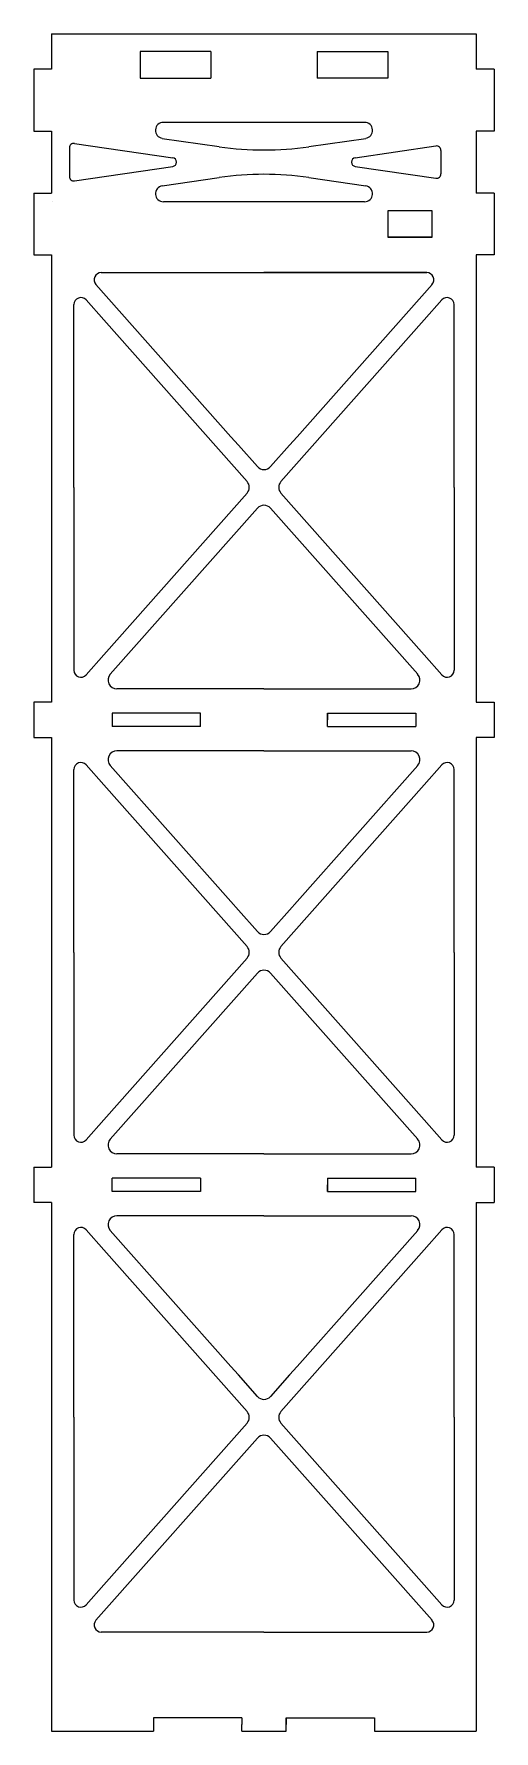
# Model space of a CAD drawing. Header units: millimetres. Extents: x 2261 to 2313, y 1683 to 1875.
import ezdxf

# ---------------------------------------------------------------- set-up
doc = ezdxf.new("R2010")
doc.units = ezdxf.units.MM
doc.layers.add('2mm碳板', color=1, linetype='Continuous')

msp = doc.modelspace()

# ---------------------------------------------------------------- linework, layer by layer
at = {"layer": '2mm碳板'}
for p, q in [((2263.24, 1874.89), (2311.24, 1874.89)), ((2263.24, 1874.89), (2263.24, 1870.89)), ((2311.24, 1874.89), (2311.24, 1870.89)), ((2281.24, 1872.89), (2273.24, 1872.89)), ((2273.24, 1872.89), (2273.24, 1869.89)), ((2281.24, 1872.89), (2281.24, 1869.89)), ((2293.24, 1872.89), (2293.24, 1869.89)), ((2293.24, 1872.89), (2301.24, 1872.89)), ((2301.24, 1872.89), (2301.24, 1869.89)), ((2261.24, 1870.89), (2261.24, 1863.89)), ((2263.24, 1870.89), (2261.24, 1870.89)), ((2261.24, 1870.89), (2261.24, 1863.89)), ((2313.24, 1870.89), (2311.24, 1870.89)), ((2313.24, 1870.89), (2313.24, 1863.89)), ((2273.24, 1869.89), (2281.24, 1869.89)), ((2301.24, 1869.89), (2293.24, 1869.89)), ((2298.61, 1864.88), (2275.87, 1864.88)), ((2261.24, 1863.89), (2263.24, 1863.89)), ((2263.24, 1863.89), (2263.24, 1856.89)), ((2265.81, 1862.51), (2276.92, 1860.89)), ((2275.74, 1863.08), (2282.19, 1862.14)), ((2292.29, 1862.14), (2298.74, 1863.08)), ((2311.24, 1863.89), (2311.24, 1856.89)), ((2313.24, 1863.89), (2311.24, 1863.89)), ((2265.24, 1862.01), (2265.24, 1858.77)), ((2297.56, 1860.89), (2306.67, 1862.22)), ((2307.24, 1861.72), (2307.24, 1859.06)), ((2265.81, 1858.28), (2276.92, 1859.9)), ((2275.74, 1857.7), (2282.19, 1858.65)), ((2292.29, 1858.65), (2298.74, 1857.7)), ((2297.56, 1859.9), (2306.67, 1858.57)), ((2261.24, 1856.89), (2261.24, 1849.89)), ((2261.24, 1856.89), (2263.24, 1856.89)), ((2313.24, 1856.89), (2311.24, 1856.89)), ((2313.24, 1856.89), (2313.24, 1849.89)), ((2263.38, 1855.9), (2263.39, 1855.9)), ((2298.61, 1855.9), (2275.87, 1855.9)), ((2306.24, 1854.89), (2301.24, 1854.89)), ((2301.24, 1854.89), (2301.24, 1851.89)), ((2306.24, 1851.89), (2306.24, 1854.89)), ((2306.24, 1851.89), (2301.24, 1851.89)), ((2301.24, 1851.89), (2306.24, 1851.89)), ((2301.24, 1851.89), (2306.24, 1851.89)), ((2261.24, 1849.89), (2263.24, 1849.89)), ((2263.24, 1849.89), (2263.24, 1799.29)), ((2313.24, 1849.89), (2311.24, 1849.89)), ((2311.24, 1849.89), (2311.24, 1799.29)), ((2268.85, 1847.89), (2305.63, 1847.89)), ((2268.85, 1847.89), (2275.41, 1847.89)), ((2305.63, 1847.89), (2287.24, 1847.89)), ((2299.07, 1847.89), (2305.63, 1847.89)), ((2268.25, 1846.56), (2283.5, 1829.33)), ((2306.23, 1846.56), (2290.99, 1829.33)), ((2265.74, 1823.59), (2265.74, 1844.27)), ((2269.14, 1842.54), (2267.14, 1844.8)), ((2305.34, 1842.54), (2307.34, 1844.8)), ((2308.74, 1823.59), (2308.74, 1844.27)), ((2269.14, 1842.54), (2285.32, 1824.26)), ((2305.34, 1842.54), (2289.16, 1824.26)), ((2283.5, 1829.33), (2284.34, 1828.38)), ((2286.49, 1825.95), (2284.34, 1828.38)), ((2290.14, 1828.38), (2287.99, 1825.95)), ((2290.99, 1829.33), (2290.14, 1828.38)), ((2265.74, 1823.59), (2265.74, 1802.91)), ((2285.32, 1822.93), (2269.14, 1804.64)), ((2289.16, 1822.93), (2305.34, 1804.64)), ((2308.74, 1823.59), (2308.74, 1802.91)), ((2286.49, 1821.24), (2269.87, 1802.46)), ((2287.99, 1821.24), (2304.61, 1802.46)), ((2269.14, 1804.64), (2267.14, 1802.38)), ((2305.34, 1804.64), (2307.34, 1802.38)), ((2261.24, 1799.29), (2261.24, 1795.29)), ((2263.24, 1799.29), (2261.24, 1799.29)), ((2287.24, 1800.79), (2270.62, 1800.79)), ((2287.24, 1800.79), (2303.86, 1800.79)), ((2311.24, 1799.29), (2313.24, 1799.29)), ((2313.24, 1799.29), (2313.24, 1795.29)), ((2270.08, 1798.04), (2270.08, 1796.54)), ((2280.08, 1798.04), (2270.08, 1798.04)), ((2280.08, 1797.29), (2280.08, 1798.04)), ((2280.08, 1797.29), (2280.08, 1798.04)), ((2280.08, 1796.54), (2280.08, 1797.29)), ((2294.4, 1797.29), (2294.4, 1798.04)), ((2294.4, 1797.29), (2294.4, 1798.04)), ((2294.4, 1798.04), (2304.4, 1798.04)), ((2294.4, 1798.04), (2294.4, 1797.29)), ((2294.4, 1796.54), (2294.4, 1797.29)), ((2304.4, 1798.04), (2304.4, 1796.54)), ((2261.24, 1795.29), (2263.24, 1795.29)), ((2263.24, 1795.29), (2263.24, 1746.69)), ((2280.08, 1796.54), (2270.08, 1796.54)), ((2294.4, 1796.54), (2304.4, 1796.54)), ((2313.24, 1795.29), (2311.24, 1795.29)), ((2311.24, 1795.29), (2311.24, 1746.69)), ((2287.24, 1793.79), (2270.62, 1793.79)), ((2287.24, 1793.79), (2303.86, 1793.79)), ((2265.74, 1770.99), (2265.74, 1791.67)), ((2269.14, 1789.94), (2267.14, 1792.2)), ((2269.87, 1792.13), (2283.5, 1776.73)), ((2304.61, 1792.13), (2290.99, 1776.73)), ((2305.34, 1789.94), (2307.34, 1792.2)), ((2308.74, 1770.99), (2308.74, 1791.67)), ((2269.14, 1789.94), (2285.32, 1771.66)), ((2305.34, 1789.94), (2289.16, 1771.66)), ((2283.5, 1776.73), (2284.34, 1775.78)), ((2290.99, 1776.73), (2290.14, 1775.78)), ((2286.49, 1773.35), (2284.34, 1775.78)), ((2290.14, 1775.78), (2287.99, 1773.35)), ((2265.74, 1770.99), (2265.74, 1750.31)), ((2285.32, 1770.33), (2269.14, 1752.04)), ((2289.16, 1770.33), (2305.34, 1752.04)), ((2308.74, 1770.99), (2308.74, 1750.31)), ((2286.49, 1768.64), (2269.87, 1749.86)), ((2287.99, 1768.64), (2304.61, 1749.86)), ((2269.14, 1752.04), (2267.14, 1749.78)), ((2305.34, 1752.04), (2307.34, 1749.78)), ((2287.24, 1748.19), (2270.62, 1748.19)), ((2287.24, 1748.19), (2303.86, 1748.19)), ((2261.24, 1746.69), (2261.24, 1742.69)), ((2261.24, 1746.69), (2263.24, 1746.69)), ((2270.08, 1743.94), (2270.08, 1745.44)), ((2280.08, 1745.44), (2270.08, 1745.44)), ((2280.08, 1745.44), (2280.08, 1744.69)), ((2294.4, 1745.44), (2294.4, 1744.69)), ((2294.4, 1745.44), (2304.4, 1745.44)), ((2304.4, 1743.94), (2304.4, 1745.44)), ((2313.24, 1746.69), (2311.24, 1746.69)), ((2313.24, 1746.69), (2313.24, 1742.69)), ((2280.08, 1743.94), (2270.08, 1743.94)), ((2280.08, 1744.69), (2280.08, 1743.94)), ((2280.08, 1744.69), (2280.08, 1743.94)), ((2294.4, 1744.69), (2294.4, 1743.94)), ((2294.4, 1744.69), (2294.4, 1743.94)), ((2294.4, 1743.94), (2294.4, 1744.69)), ((2294.4, 1743.94), (2304.4, 1743.94)), ((2263.24, 1742.69), (2261.24, 1742.69)), ((2263.24, 1742.69), (2263.24, 1682.89)), ((2311.24, 1742.69), (2313.24, 1742.69)), ((2311.24, 1742.69), (2311.24, 1682.89)), ((2269.14, 1737.34), (2267.14, 1739.6)), ((2269.87, 1739.53), (2283.5, 1724.13)), ((2287.24, 1741.19), (2270.62, 1741.19)), ((2287.24, 1741.19), (2303.86, 1741.19)), ((2304.61, 1739.53), (2290.99, 1724.13)), ((2305.34, 1737.34), (2307.34, 1739.6)), ((2265.74, 1718.39), (2265.74, 1739.07)), ((2308.74, 1718.39), (2308.74, 1739.07)), ((2269.14, 1737.34), (2285.32, 1719.06)), ((2305.34, 1737.34), (2289.16, 1719.06)), ((2283.5, 1724.13), (2284.34, 1723.18)), ((2286.49, 1720.75), (2284.34, 1723.18)), ((2290.14, 1723.18), (2287.99, 1720.75)), ((2290.99, 1724.13), (2290.14, 1723.18)), ((2265.74, 1718.39), (2265.74, 1697.71)), ((2285.32, 1717.73), (2269.14, 1699.44)), ((2289.16, 1717.73), (2305.34, 1699.44)), ((2308.74, 1718.39), (2308.74, 1697.71)), ((2286.49, 1716.04), (2268.25, 1695.42)), ((2287.99, 1716.04), (2306.23, 1695.42)), ((2269.14, 1699.44), (2267.14, 1697.18)), ((2305.34, 1699.44), (2307.34, 1697.18)), ((2287.24, 1694.09), (2268.85, 1694.09)), ((2287.24, 1694.09), (2305.63, 1694.09)), ((2274.74, 1684.39), (2274.74, 1682.89)), ((2284.74, 1684.39), (2274.74, 1684.39)), ((2284.74, 1684.39), (2284.74, 1683.64)), ((2289.74, 1683.64), (2289.74, 1684.39)), ((2289.74, 1683.64), (2289.74, 1684.39)), ((2289.74, 1684.39), (2299.74, 1684.39)), ((2289.74, 1684.39), (2289.74, 1683.64)), ((2299.74, 1684.39), (2299.74, 1682.89)), ((2263.24, 1682.89), (2274.74, 1682.89)), ((2284.74, 1682.89), (2284.74, 1683.64)), ((2284.74, 1682.89), (2289.74, 1682.89)), ((2289.74, 1682.89), (2289.74, 1683.64)), ((2299.74, 1682.89), (2311.24, 1682.89))]:
    msp.add_line(p, q, dxfattribs=at)
for centre, radius, start, end in [((2275.87, 1863.98), 0.905, 90, 261.7029), ((2298.61, 1863.98), 0.905, 278.2971, 90), ((2265.74, 1862.01), 0.5, 81.7029, 180), ((2276.85, 1860.39), 0.5, 278.2971, 81.7029), ((2287.24, 1896.77), 35, 261.7029, 278.2971), ((2297.63, 1860.39), 0.5, 98.2971, 261.7029), ((2306.74, 1861.72), 0.5, 360, 98.2971), ((2265.74, 1858.77), 0.5, 180, 278.2971), ((2287.24, 1824.01), 35, 81.7029, 98.2971), ((2306.74, 1859.06), 0.5, 261.7029, 360), ((2275.87, 1856.81), 0.905, 98.2971, 270), ((2298.61, 1856.81), 0.905, 270, 81.7029), ((2268.85, 1847.09), 0.8, 90, 221.5016), ((2305.63, 1847.09), 0.8, 318.4984, 90), ((2266.54, 1844.27), 0.8, 41.5016, 180), ((2307.94, 1844.27), 0.8, 0, 138.4984), ((2287.24, 1826.61), 1, 221.5016, 318.4984), ((2284.57, 1823.59), 1, 318.4984, 41.5016), ((2289.91, 1823.59), 1, 138.4984, 221.5016), ((2287.24, 1820.57), 1, 41.5016, 138.4984), ((2266.54, 1802.91), 0.8, 180, 318.4984), ((2307.94, 1802.91), 0.8, 221.5016, 0), ((2270.62, 1801.79), 1, 138.4984, 270), ((2303.86, 1801.79), 1, 270, 41.5016), ((2270.62, 1792.79), 1, 90, 221.5016), ((2303.86, 1792.79), 1, 318.4984, 90), ((2266.54, 1791.67), 0.8, 41.5016, 180), ((2307.94, 1791.67), 0.8, 0, 138.4984), ((2287.24, 1774.01), 1, 221.5016, 318.4984), ((2284.57, 1770.99), 1, 318.4984, 41.5016), ((2289.91, 1770.99), 1, 138.4984, 221.5016), ((2287.24, 1767.97), 1, 41.5016, 138.4984), ((2266.54, 1750.31), 0.8, 180, 318.4984), ((2270.62, 1749.19), 1, 138.4984, 270), ((2303.86, 1749.19), 1, 270, 41.5016), ((2307.94, 1750.31), 0.8, 221.5016, 0), ((2266.54, 1739.07), 0.8, 41.5016, 180), ((2270.62, 1740.19), 1, 90, 221.5016), ((2303.86, 1740.19), 1, 318.4984, 90), ((2307.94, 1739.07), 0.8, 0, 138.4984), ((2287.24, 1721.41), 1, 221.5016, 318.4984), ((2284.57, 1718.39), 1, 318.4984, 41.5016), ((2289.91, 1718.39), 1, 138.4984, 221.5016), ((2287.24, 1715.37), 1, 41.5016, 138.4984), ((2266.54, 1697.71), 0.8, 180, 318.4984), ((2307.94, 1697.71), 0.8, 221.5016, 0), ((2268.85, 1694.89), 0.8, 138.4984, 270), ((2305.63, 1694.89), 0.8, 270, 41.5016)]:
    msp.add_arc(centre, radius, start, end, dxfattribs=at)

doc.saveas('drawing.dxf')
